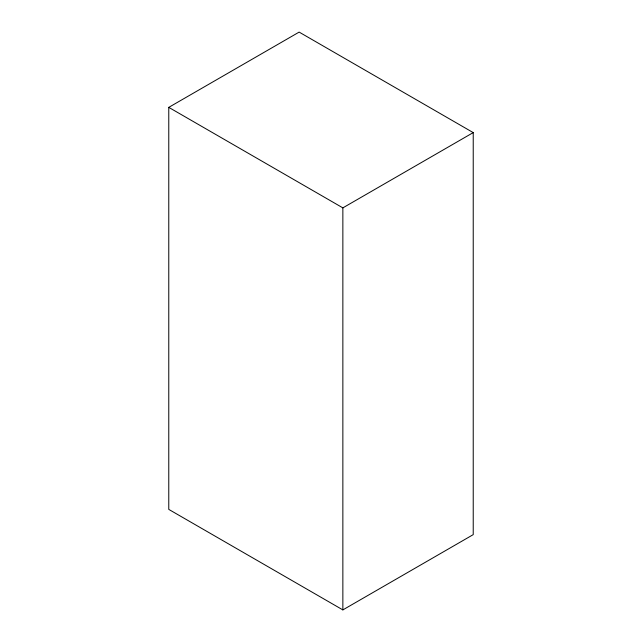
<?xml version="1.0" encoding="UTF-8"?>
<svg xmlns="http://www.w3.org/2000/svg" width="642" height="642" viewBox="0 0 642 642"><rect width="100%" height="100%" fill="white"/><g stroke="black" fill="none" stroke-linecap="round" stroke-linejoin="round"><path stroke-width="0.96" d="M168.774 107.366L299.14 32.1L473.226 132.605L473.226 534.634L342.86 609.9L168.774 509.395L168.774 107.366L342.86 207.872L473.226 132.605M342.86 207.872L342.86 609.9"/></g></svg>
